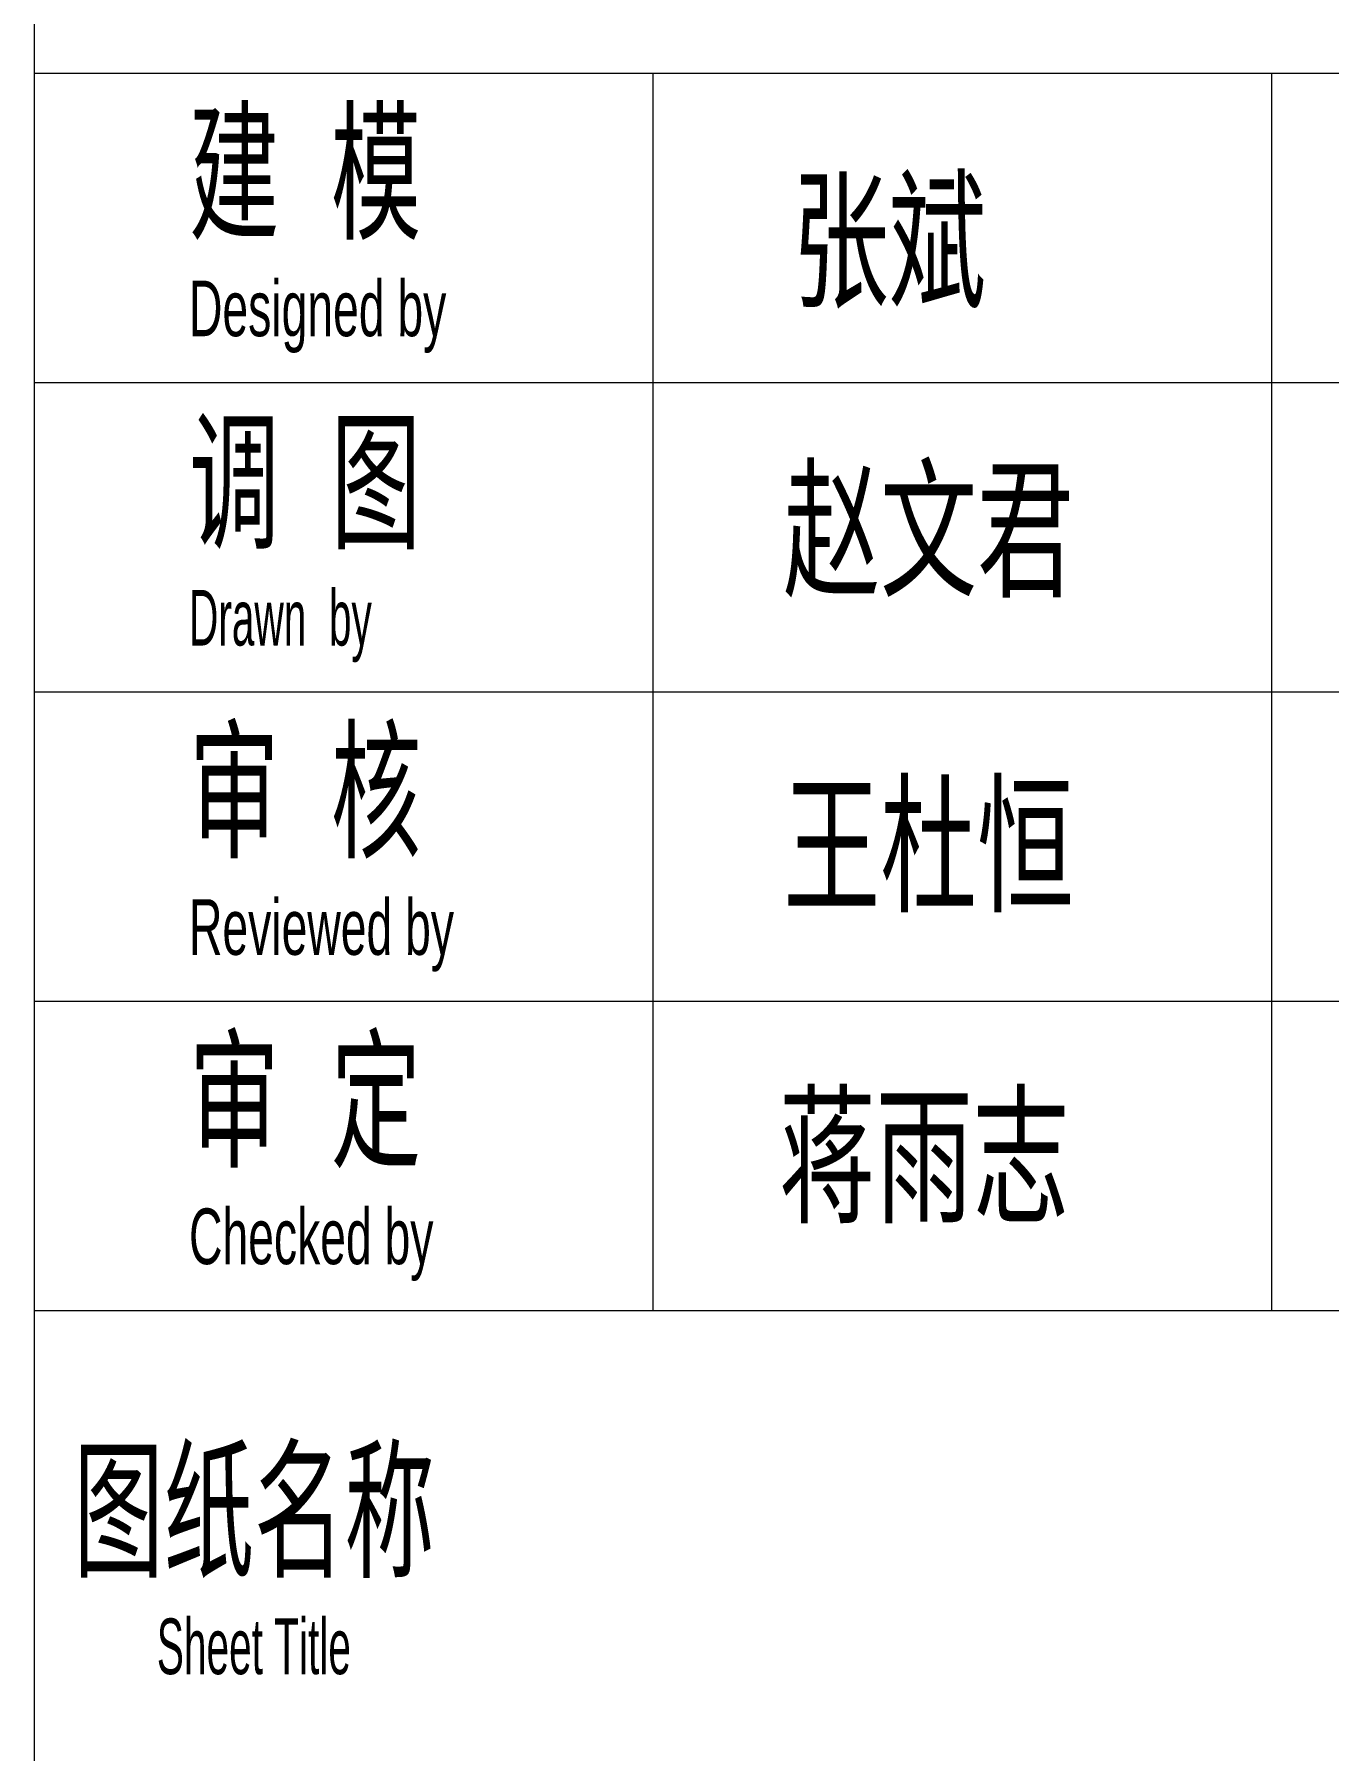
# Model space of a CAD drawing. Header units: millimetres. Extents: x 60 to 14975, y 125 to 10625.
# Drawn here: x 13497 to 14236, y 2345 to 3324 of the extents above; entities that cross this region are included whole.
import ezdxf

# ---------------------------------------------------------------- set-up
doc = ezdxf.new("R2010")
doc.units = ezdxf.units.MM
doc.linetypes.add('XKITLINE00', pattern=[0])
doc.layers.add('OtherObjectType', color=1, linetype='Continuous', lineweight=0)
doc.styles.add('$TD_AUDIT_GENERATED_(1E2)', font='ARIAL.TTF')
doc.styles.add('Arial', font='arial.ttf')

# ---------------------------------------------------------------- blocks, each defined once
blk = doc.blocks.new('*A5')
at = {"layer": 'OtherObjectType', "color": 7, "linetype": 'XKITLINE00', "lineweight": 0}
for p, q in [((13497.5, 10507.44), (13497.5, 240)), ((13497.5, 3302.26), (14849.23, 3302.26)), ((13850.65, 2595.96), (13850.65, 3302.26)), ((14203.8, 2595.96), (14203.8, 3302.26)), ((13497.5, 3125.68), (14849.23, 3125.68)), ((13497.5, 2949.11), (14849.23, 2949.11)), ((13497.5, 2772.53), (14849.23, 2772.53)), ((13497.5, 2595.96), (14849.23, 2595.96))]:
    blk.add_line(p, q, dxfattribs=at)
at = {"layer": 'OtherObjectType', "color": 7}
for s, height, style, width, p in [('\\M+5BDA8  \\M+5C4A3', 63.567, '$TD_AUDIT_GENERATED_(1E2)', 0.595, (13585.79, 3213.97)), ('\\M+5D5C5\\M+5B1F3', 63.567, 'Arial', 0.6375, (13930, 3175)), ('Designed by', 31.7835, '$TD_AUDIT_GENERATED_(1E2)', 0.595, (13585.79, 3152.06)), ('\\M+5B5F7  \\M+5CDBC', 63.567, '$TD_AUDIT_GENERATED_(1E2)', 0.595, (13585.79, 3037.4)), ('\\M+5D5D4\\M+5CEC4\\M+5BEFD', 63.567, 'Arial', 0.6375, (13925, 3010)), ('Drawn  by', 31.784, '$TD_AUDIT_GENERATED_(1E2)', 0.522006, (13585.79, 2975.49)), ('\\M+5C9F3  \\M+5BACB', 63.567, '$TD_AUDIT_GENERATED_(1E2)', 0.595, (13585.79, 2860.82)), ('\\M+5CDF5\\M+5B6C5\\M+5BAE3', 63.567, 'Arial', 0.6375, (13925, 2830)), ('Reviewed by', 31.7835, '$TD_AUDIT_GENERATED_(1E2)', 0.595, (13585.79, 2798.91)), ('\\M+5C9F3  \\M+5B6A8', 63.567, '$TD_AUDIT_GENERATED_(1E2)', 0.595, (13585.79, 2684.25)), ('\\M+5BDAF\\M+5D3EA\\M+5D6BE', 63.567, 'Arial', 0.6375, (13922.5, 2652.5)), ('Checked by', 31.784, '$TD_AUDIT_GENERATED_(1E2)', 0.595, (13585.79, 2622.34)), ('\\M+5CDBC\\M+5D6BD\\M+5C3FB\\M+5B3C6', 63.567, '$TD_AUDIT_GENERATED_(1E2)', 0.595, (13519.75, 2450.24)), ('Sheet Title', 31.7835, '$TD_AUDIT_GENERATED_(1E2)', 0.522006, (13567.42, 2388.3))]:
    blk.add_text(s, height=height, dxfattribs=dict(at, style=style, width=width)).set_placement(p)

msp = doc.modelspace()

# ---------------------------------------------------------------- block references
at = {"lineweight": 0}
msp.add_blockref('*A5', (0, 0), dxfattribs=at)

doc.saveas('drawing.dxf')
